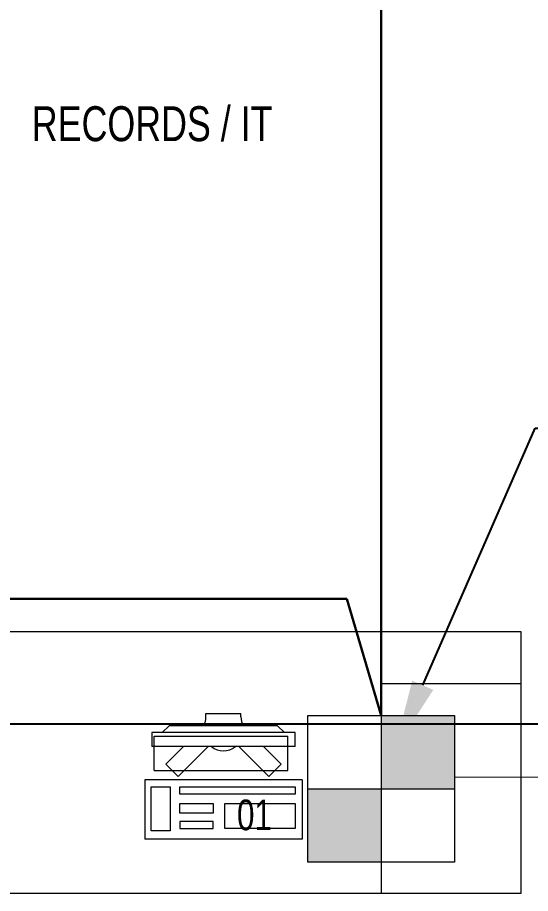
# Model space of a CAD drawing. Header units: metres. Extents: x 75097 to 220695, y -1557923 to -1361206.
# Drawn here: x 144787 to 146255, y -1470123 to -1467613 of the extents above; entities that cross this region are included whole.
import ezdxf
from ezdxf import colors
from ezdxf.entities.mleader import LeaderData, LeaderLine
from ezdxf.math import Vec2, Vec3

# ---------------------------------------------------------------- set-up
doc = ezdxf.new("R2010")
doc.units = ezdxf.units.M
doc.layers.get('0').update_dxf_attribs({"lineweight": 0})
for name, color, linetype, lineweight in [('A-100 - Copy$0$72_EGR_BASE_TEXT', 8, 'Continuous', 0), ('A-100 - Copy$0$Medical Equipment and Furniture', 8, 'Continuous', 0), ('E-LG', 245, 'Continuous', 30)]:
    doc.layers.add(name, color=color, linetype=linetype, lineweight=lineweight)
doc.layers.add('A-100 - Copy$0$axes', color=8, linetype='Continuous')
doc.layers.add('E-POWR', color=7, linetype='Continuous', lineweight=9, true_color=0x4e7e3e)
doc.styles.add('A-100 - Copy$0$X3G_ENTITY_257CFD', font='swisscl.ttf', dxfattribs={"height": 200})
doc.styles.add('A-100 - Copy$0$X3G_ENTITY_2587EA', font='swisscl.ttf', dxfattribs={"height": 200})
doc.styles.get("Standard").update_dxf_attribs({"font": 'GOTHIC.TTF'})

# ---------------------------------------------------------------- blocks, each defined once
blk = doc.blocks.new('FLOOR BOX')
at = {"layer": 'E-POWR'}
h = blk.add_hatch(color=256, dxfattribs=at)
h.dxf.hatch_style = 1
h.paths.add_polyline_path([(0, 300), (0, 0), (300, 0), (300, 300)])
h.paths.add_polyline_path([(0, -300), (0, 0), (-300, 0), (-300, -300)])
blk.add_lwpolyline([(-300, 300), (300, 300), (300, -300), (-300, -300)], close=True, dxfattribs=at)
for points in [[(0, 300), (0, -300)], [(-300, 0), (300, 0)]]:
    blk.add_lwpolyline(points, dxfattribs=at)
blk = doc.blocks.new('A-100 - Copy$0$GF21043-P')
for p, q in [((0.8, 0.75), (-0.8, 0.75)), ((-0.8, 0.75), (-0.8, 0)), ((-0.8, 0.6), (-0.4, 0.6)), ((-0.4, 0.6), (-0.4, 0)), ((-0.8, 0), (0.8, 0))]:
    blk.add_line(p, q)
blk = doc.blocks.new('A-100 - Copy$0$ITCWLS1-P')
for p, q in [((-0.2651, 0.43, 0), (-0.3051, 0.43, 0)), ((-0.3051, 0.43, 0), (-0.3051, 0.02, 0)), ((-0.2651, 0.43, 0), (-0.2651, 0.02, 0)), ((-0.17, 0.45), (-0.17, 0)), ((-0.17, 0.45), (0, 0.45)), ((-0.1496, 0.4305), (-0.1291, 0.4305)), ((-0.1291, 0.4305), (-0.1291, 0.4089)), ((0, 0.45), (0, 0)), ((-0.197, 0.4094), (-0.295, 0.4094)), ((-0.295, 0.0264), (-0.295, 0.4094)), ((-0.197, 0.0264), (-0.197, 0.4094)), ((-0.3251, 0.38, 0), (-0.3051, 0.4, 0)), ((-0.3251, 0.38, 0), (-0.3251, 0.07, 0)), ((-0.3503, 0.275), (-0.3596, 0.275)), ((-0.3596, 0.175), (-0.3596, 0.275)), ((-0.3503, 0.175), (-0.3596, 0.175)), ((-0.3251, 0.07, 0), (-0.3051, 0.05, 0)), ((-0.197, 0.0264), (-0.295, 0.0264)), ((-0.3051, 0.02, 0), (-0.2651, 0.02, 0)), ((-0.17, 0), (0, 0))]:
    blk.add_line(p, q)
at = {"extrusion": (2.48281e-10, 3.18408e-10, -1)}
for p, q in [((-0.2651, 0.3395), (-0.2144, 0.3902)), ((-0.1791, 0.3548), (-0.2144, 0.3902)), ((-0.2651, 0.2688), (-0.1791, 0.3548))]:
    blk.add_line(p, q, dxfattribs=at)
at = {"extrusion": (2.48281e-10, -3.18408e-10, -1)}
for p, q in [((-0.2651, 0.1812), (-0.1791, 0.0952)), ((-0.2651, 0.1105), (-0.2144, 0.0598)), ((-0.1791, 0.0952), (-0.2144, 0.0598))]:
    blk.add_line(p, q, dxfattribs=at)
for points in [[(-0.1291, 0.4089), (-0.1291, 0.1), (-0.1496, 0.1), (-0.1496, 0.4305)], [(-0.1496, 0.1), (-0.1496, 0.1), (-0.1496, 0.1), (-0.1496, 0.1), (-0.1496, 0.1), (-0.1496, 0.1), (-0.1496, 0.1), (-0.1496, 0.1), (-0.1496, 0.1)], [(-0.1496, 0.1), (-0.1496, 0.1), (-0.1496, 0.1), (-0.1496, 0.1), (-0.1496, 0.1), (-0.1496, 0.1), (-0.1496, 0.1), (-0.1496, 0.1), (-0.1496, 0.1), (-0.1496, 0.1), (-0.1496, 0.1), (-0.1496, 0.1), (-0.1496, 0.1), (-0.1496, 0.1), (-0.1496, 0.1), (-0.1496, 0.1), (-0.1496, 0.1), (-0.1496, 0.1)], [(-0.1496, 0.1), (-0.1496, 0.1), (-0.1496, 0.1), (-0.1496, 0.1), (-0.1496, 0.1), (-0.1496, 0.1), (-0.1496, 0.1), (-0.1496, 0.1), (-0.1496, 0.1), (-0.1496, 0.1)], [(-0.1496, 0.1), (-0.1496, 0.1), (-0.1496, 0.1), (-0.1496, 0.1), (-0.1496, 0.1), (-0.1496, 0.1), (-0.1496, 0.1)], [(-0.1496, 0.1), (-0.1496, 0.1), (-0.1496, 0.1), (-0.1496, 0.1), (-0.1496, 0.1), (-0.1496, 0.1), (-0.1496, 0.1), (-0.1496, 0.1), (-0.1496, 0.1), (-0.1496, 0.1)], [(-0.1496, 0.1), (-0.1496, 0.1), (-0.1496, 0.1), (-0.1496, 0.1), (-0.1496, 0.1), (-0.1496, 0.1), (-0.1496, 0.1), (-0.1496, 0.1), (-0.1496, 0.1), (-0.1496, 0.1), (-0.1496, 0.1), (-0.1496, 0.1), (-0.1496, 0.1), (-0.1496, 0.1), (-0.1496, 0.1)], [(-0.1496, 0.1), (-0.1496, 0.1), (-0.1496, 0.1), (-0.1496, 0.1), (-0.1496, 0.1), (-0.1496, 0.1), (-0.1496, 0.1), (-0.1496, 0.1), (-0.1496, 0.1), (-0.1496, 0.1)], [(-0.1496, 0.1), (-0.1496, 0.1), (-0.1496, 0.1), (-0.1496, 0.1), (-0.1496, 0.1), (-0.1496, 0.1), (-0.1496, 0.1), (-0.1496, 0.1), (-0.1496, 0.1), (-0.1496, 0.1)], [(-0.1496, 0.1), (-0.1496, 0.1), (-0.1496, 0.1), (-0.1496, 0.1), (-0.1496, 0.1), (-0.1496, 0.1), (-0.1496, 0.1), (-0.1496, 0.1), (-0.1496, 0.1), (-0.1496, 0.1), (-0.1496, 0.1), (-0.1496, 0.1), (-0.1496, 0.1), (-0.1496, 0.1), (-0.1496, 0.1), (-0.1496, 0.1), (-0.1496, 0.1), (-0.1496, 0.1), (-0.1496, 0.1), (-0.1496, 0.1), (-0.1496, 0.1), (-0.1496, 0.1), (-0.1496, 0.1), (-0.1496, 0.1), (-0.1496, 0.1), (-0.1496, 0.1), (-0.1496, 0.1), (-0.1496, 0.1), (-0.1496, 0.1), (-0.1496, 0.1), (-0.1496, 0.1), (-0.1496, 0.1), (-0.1496, 0.1), (-0.1496, 0.1), (-0.1496, 0.1), (-0.1496, 0.1), (-0.1496, 0.1), (-0.1496, 0.1), (-0.1496, 0.1), (-0.1496, 0.1), (-0.1496, 0.1), (-0.1496, 0.1), (-0.1496, 0.1), (-0.1496, 0.1), (-0.1496, 0.1), (-0.1496, 0.1), (-0.1496, 0.1), (-0.1496, 0.1), (-0.1496, 0.1), (-0.1496, 0.1), (-0.1496, 0.1), (-0.1496, 0.1), (-0.1496, 0.1), (-0.1496, 0.1)], [(-0.1496, 0.1), (-0.1496, 0.1), (-0.1496, 0.1), (-0.1496, 0.1), (-0.1496, 0.1), (-0.1496, 0.1), (-0.1496, 0.1), (-0.1496, 0.1), (-0.1496, 0.1), (-0.1496, 0.1), (-0.1496, 0.1), (-0.1496, 0.1), (-0.1496, 0.1), (-0.1496, 0.1), (-0.1496, 0.1), (-0.1496, 0.1), (-0.1496, 0.1), (-0.1496, 0.1), (-0.1496, 0.1), (-0.1496, 0.1), (-0.1496, 0.1), (-0.1496, 0.1), (-0.1496, 0.1), (-0.1496, 0.1), (-0.1496, 0.1), (-0.1496, 0.1), (-0.1496, 0.1), (-0.1496, 0.1), (-0.1496, 0.1), (-0.1496, 0.1), (-0.1496, 0.1), (-0.1496, 0.1), (-0.1496, 0.1), (-0.1496, 0.1), (-0.1496, 0.1), (-0.1496, 0.1), (-0.1496, 0.1), (-0.1496, 0.1), (-0.1496, 0.1), (-0.1496, 0.1), (-0.1496, 0.1), (-0.1496, 0.1), (-0.1496, 0.1), (-0.1496, 0.1), (-0.1496, 0.1), (-0.1496, 0.1), (-0.1496, 0.1), (-0.1496, 0.1), (-0.1496, 0.1), (-0.1496, 0.1), (-0.1496, 0.1), (-0.1496, 0.1), (-0.1496, 0.1), (-0.1496, 0.1), (-0.1496, 0.1), (-0.1496, 0.1), (-0.1496, 0.1), (-0.1496, 0.1), (-0.1496, 0.1), (-0.1496, 0.1), (-0.1496, 0.1), (-0.1496, 0.1), (-0.1496, 0.1), (-0.1496, 0.1), (-0.1496, 0.1), (-0.1496, 0.1), (-0.1496, 0.1), (-0.1496, 0.1), (-0.1496, 0.1), (-0.1496, 0.1), (-0.1496, 0.1), (-0.1496, 0.1), (-0.1496, 0.1), (-0.1496, 0.1), (-0.1496, 0.1), (-0.1496, 0.1), (-0.1496, 0.1), (-0.1496, 0.1), (-0.1496, 0.1), (-0.1496, 0.1), (-0.1496, 0.1), (-0.1496, 0.1), (-0.1496, 0.1), (-0.1496, 0.1), (-0.1496, 0.1), (-0.1496, 0.1), (-0.1496, 0.1), (-0.1496, 0.1), (-0.1496, 0.1)], [(-0.1496, 0.1), (-0.1496, 0.1), (-0.1496, 0.1), (-0.1496, 0.1), (-0.1496, 0.1), (-0.1496, 0.1), (-0.1496, 0.1), (-0.1496, 0.1), (-0.1496, 0.1), (-0.1496, 0.1), (-0.1496, 0.1), (-0.1496, 0.1)], [(-0.1496, 0.1), (-0.1496, 0.1), (-0.1496, 0.1), (-0.1496, 0.1), (-0.1496, 0.1), (-0.1496, 0.1), (-0.1496, 0.1)], [(-0.1496, 0.1), (-0.1496, 0.1), (-0.1496, 0.1), (-0.1496, 0.1), (-0.1496, 0.1), (-0.1496, 0.1), (-0.1496, 0.1), (-0.1496, 0.1), (-0.1496, 0.1), (-0.1496, 0.1), (-0.1496, 0.1), (-0.1496, 0.1), (-0.1496, 0.1), (-0.1496, 0.1), (-0.1496, 0.1), (-0.1496, 0.1), (-0.1496, 0.1)], [(-0.1496, 0.1), (-0.1496, 0.1), (-0.1496, 0.1), (-0.1496, 0.1), (-0.1496, 0.1), (-0.1496, 0.1), (-0.1496, 0.1), (-0.1496, 0.1), (-0.1496, 0.1), (-0.1496, 0.1), (-0.1496, 0.1), (-0.1496, 0.1), (-0.1496, 0.1), (-0.1496, 0.1), (-0.1496, 0.1), (-0.1496, 0.1), (-0.1496, 0.1), (-0.1496, 0.1), (-0.1496, 0.1), (-0.1496, 0.1), (-0.1496, 0.1), (-0.1496, 0.1), (-0.1496, 0.1), (-0.1496, 0.1), (-0.1496, 0.1), (-0.1496, 0.1), (-0.1496, 0.1), (-0.1496, 0.1), (-0.1496, 0.1), (-0.1496, 0.1), (-0.1496, 0.1), (-0.1496, 0.1), (-0.1496, 0.1), (-0.1496, 0.1), (-0.1496, 0.1), (-0.1496, 0.1), (-0.1496, 0.1), (-0.1496, 0.1), (-0.1496, 0.1), (-0.1496, 0.1), (-0.1496, 0.1), (-0.1496, 0.1), (-0.1496, 0.1), (-0.1496, 0.1), (-0.1496, 0.1), (-0.1496, 0.1), (-0.1496, 0.1), (-0.1496, 0.1), (-0.1496, 0.1), (-0.1496, 0.1), (-0.1496, 0.1), (-0.1496, 0.1), (-0.1496, 0.1), (-0.1496, 0.1), (-0.1496, 0.1), (-0.1496, 0.1), (-0.1496, 0.1), (-0.1496, 0.1), (-0.1496, 0.1), (-0.1496, 0.1), (-0.1496, 0.1), (-0.1496, 0.1), (-0.1496, 0.1), (-0.1496, 0.1), (-0.1496, 0.1), (-0.1496, 0.1), (-0.1496, 0.1), (-0.1496, 0.1), (-0.1496, 0.1), (-0.1496, 0.1), (-0.1496, 0.1), (-0.1496, 0.1), (-0.1496, 0.1), (-0.1496, 0.1), (-0.1496, 0.1), (-0.1496, 0.1), (-0.1496, 0.1), (-0.1496, 0.1), (-0.1496, 0.1), (-0.1496, 0.1), (-0.1496, 0.1), (-0.1496, 0.1), (-0.1496, 0.1), (-0.1496, 0.1), (-0.1496, 0.1), (-0.1496, 0.1), (-0.1496, 0.1), (-0.1496, 0.1), (-0.1496, 0.1), (-0.1496, 0.1), (-0.1496, 0.1), (-0.1496, 0.1), (-0.1496, 0.1), (-0.1496, 0.1), (-0.1496, 0.1), (-0.1496, 0.1), (-0.1496, 0.1), (-0.1496, 0.1), (-0.1496, 0.1), (-0.1496, 0.1), (-0.1496, 0.1), (-0.1496, 0.1), (-0.1496, 0.1), (-0.1496, 0.1), (-0.1496, 0.1), (-0.1496, 0.1), (-0.1496, 0.1), (-0.1496, 0.1), (-0.1496, 0.1), (-0.1496, 0.1), (-0.1496, 0.1)], [(-0.1496, 0.1), (-0.1496, 0.1), (-0.1496, 0.1), (-0.1496, 0.1), (-0.1496, 0.1), (-0.1496, 0.1), (-0.1496, 0.1), (-0.1496, 0.1)]]:
    blk.add_lwpolyline(points)
for points in [[(-0.1019, 0.4305), (-0.0304, 0.4305), (-0.0304, 0.2294), (-0.1019, 0.2294)], [(-0.1019, 0.1954), (-0.0747, 0.1954), (-0.0747, 0.1), (-0.1019, 0.1)], [(-0.0304, 0.1954), (-0.0508, 0.1954), (-0.0508, 0.1), (-0.0304, 0.1)], [(-0.1496, 0.1), (-0.1496, 0.1), (-0.1496, 0.1), (-0.1496, 0.1), (-0.1496, 0.1), (-0.1496, 0.1), (-0.1496, 0.1), (-0.1496, 0.1), (-0.1496, 0.1), (-0.1496, 0.1), (-0.1496, 0.1), (-0.1496, 0.1), (-0.1496, 0.1), (-0.1496, 0.1), (-0.1496, 0.1), (-0.1496, 0.1), (-0.1496, 0.1), (-0.1496, 0.1), (-0.1496, 0.1), (-0.1496, 0.1), (-0.1496, 0.1), (-0.1496, 0.1), (-0.1496, 0.1), (-0.1496, 0.1), (-0.1496, 0.1), (-0.1496, 0.1), (-0.1496, 0.1), (-0.1496, 0.1), (-0.1496, 0.1), (-0.1496, 0.1), (-0.1496, 0.1), (-0.1496, 0.1), (-0.1496, 0.1), (-0.1496, 0.1), (-0.1496, 0.1), (-0.1496, 0.1), (-0.1496, 0.1), (-0.1496, 0.1), (-0.1496, 0.1), (-0.1496, 0.1), (-0.1496, 0.1), (-0.1496, 0.1), (-0.1496, 0.1), (-0.1496, 0.1), (-0.1496, 0.1), (-0.1496, 0.1), (-0.1496, 0.1), (-0.1496, 0.1), (-0.1496, 0.1), (-0.1496, 0.1), (-0.1496, 0.1), (-0.1496, 0.1), (-0.1496, 0.1), (-0.1496, 0.1), (-0.1496, 0.1), (-0.1496, 0.1), (-0.1496, 0.1), (-0.1496, 0.1), (-0.1496, 0.1), (-0.1496, 0.1), (-0.1496, 0.1), (-0.1496, 0.1), (-0.1496, 0.1), (-0.1496, 0.1), (-0.1496, 0.1), (-0.1496, 0.1), (-0.1496, 0.1), (-0.1496, 0.1), (-0.1496, 0.1), (-0.1496, 0.1), (-0.1496, 0.1), (-0.1496, 0.1), (-0.1496, 0.1), (-0.1496, 0.1), (-0.1496, 0.1), (-0.1496, 0.1), (-0.1496, 0.1), (-0.1496, 0.1), (-0.1496, 0.1), (-0.1496, 0.1), (-0.1496, 0.1), (-0.1496, 0.1), (-0.1496, 0.1), (-0.1496, 0.1), (-0.1496, 0.1), (-0.1496, 0.1), (-0.1496, 0.1), (-0.1496, 0.1), (-0.1496, 0.1), (-0.1496, 0.1), (-0.1496, 0.1), (-0.1496, 0.1), (-0.1496, 0.1), (-0.1496, 0.1), (-0.1496, 0.1), (-0.1496, 0.1), (-0.1496, 0.1), (-0.1496, 0.1), (-0.1496, 0.1), (-0.1496, 0.1), (-0.1496, 0.1), (-0.1496, 0.1), (-0.1496, 0.1), (-0.1496, 0.1), (-0.1496, 0.1), (-0.1496, 0.1), (-0.1496, 0.1), (-0.1496, 0.1), (-0.1496, 0.1), (-0.1496, 0.1), (-0.1496, 0.1), (-0.1496, 0.1), (-0.1496, 0.1), (-0.1496, 0.1), (-0.1496, 0.1), (-0.1496, 0.1), (-0.1496, 0.1), (-0.1496, 0.1), (-0.1496, 0.1), (-0.1496, 0.1), (-0.1496, 0.1), (-0.1496, 0.1), (-0.1496, 0.1), (-0.1496, 0.1), (-0.1496, 0.1), (-0.1496, 0.1), (-0.1496, 0.1), (-0.1496, 0.1), (-0.1496, 0.1), (-0.1496, 0.1), (-0.1496, 0.1), (-0.1496, 0.1), (-0.1496, 0.1), (-0.1496, 0.1), (-0.1496, 0.1), (-0.1496, 0.1), (-0.1496, 0.1), (-0.1496, 0.1), (-0.1496, 0.1), (-0.1496, 0.1), (-0.1496, 0.1), (-0.1496, 0.1), (-0.1496, 0.1), (-0.1496, 0.1), (-0.1496, 0.1), (-0.1496, 0.1), (-0.1496, 0.1), (-0.1496, 0.1), (-0.1496, 0.1), (-0.1496, 0.1), (-0.1496, 0.1), (-0.1496, 0.1), (-0.1496, 0.1), (-0.1496, 0.1), (-0.1496, 0.1), (-0.1496, 0.1), (-0.1496, 0.1), (-0.1496, 0.1), (-0.1496, 0.1), (-0.1496, 0.1), (-0.1496, 0.1), (-0.1496, 0.1), (-0.1496, 0.1), (-0.1496, 0.1), (-0.1496, 0.1), (-0.1496, 0.1), (-0.1496, 0.1), (-0.1496, 0.1), (-0.1496, 0.1), (-0.1496, 0.1), (-0.1496, 0.1), (-0.1496, 0.1), (-0.1496, 0.1), (-0.1496, 0.1), (-0.1496, 0.1), (-0.1496, 0.1), (-0.1496, 0.1), (-0.1496, 0.1), (-0.1496, 0.1), (-0.1496, 0.1), (-0.1496, 0.1), (-0.1496, 0.1), (-0.1496, 0.1), (-0.1496, 0.1), (-0.1496, 0.1), (-0.1496, 0.1), (-0.1496, 0.1), (-0.1496, 0.1), (-0.1496, 0.1), (-0.1496, 0.1), (-0.1496, 0.1), (-0.1496, 0.1), (-0.1496, 0.1), (-0.1496, 0.1), (-0.1496, 0.1), (-0.1496, 0.1), (-0.1496, 0.1), (-0.1496, 0.1), (-0.1496, 0.1), (-0.1496, 0.1), (-0.1496, 0.1), (-0.1496, 0.1), (-0.1496, 0.1), (-0.1496, 0.1), (-0.1496, 0.1), (-0.1496, 0.1), (-0.1496, 0.1), (-0.1496, 0.1), (-0.1496, 0.1), (-0.1496, 0.1), (-0.1496, 0.1), (-0.1496, 0.1), (-0.1496, 0.1), (-0.1496, 0.1), (-0.1496, 0.1), (-0.1496, 0.1), (-0.1496, 0.1), (-0.1496, 0.1), (-0.1496, 0.1), (-0.1496, 0.1), (-0.1496, 0.1), (-0.1496, 0.1), (-0.1496, 0.1), (-0.1496, 0.1), (-0.1496, 0.1), (-0.1496, 0.1), (-0.1496, 0.1), (-0.1496, 0.1), (-0.1496, 0.1), (-0.1496, 0.1), (-0.1496, 0.1), (-0.1496, 0.1), (-0.1496, 0.1), (-0.1496, 0.1), (-0.1496, 0.1), (-0.1496, 0.1), (-0.1496, 0.1), (-0.1496, 0.1), (-0.1496, 0.1), (-0.1496, 0.1), (-0.1496, 0.1), (-0.1496, 0.1), (-0.1496, 0.1), (-0.1496, 0.1), (-0.1496, 0.1), (-0.1496, 0.1), (-0.1496, 0.1), (-0.1496, 0.1), (-0.1496, 0.1), (-0.1496, 0.1), (-0.1496, 0.1), (-0.1496, 0.1), (-0.1496, 0.1), (-0.1496, 0.1), (-0.1496, 0.1), (-0.1496, 0.1), (-0.1496, 0.1), (-0.1496, 0.1), (-0.1496, 0.1), (-0.1496, 0.1), (-0.1496, 0.1), (-0.1496, 0.1), (-0.1496, 0.1), (-0.1496, 0.1), (-0.1496, 0.1), (-0.1496, 0.1), (-0.1496, 0.1), (-0.1496, 0.1), (-0.1496, 0.1), (-0.1496, 0.1), (-0.1496, 0.1), (-0.1496, 0.1), (-0.1496, 0.1), (-0.1496, 0.1), (-0.1496, 0.1), (-0.1496, 0.1), (-0.1496, 0.1)], [(-0.1496, 0.1), (-0.1496, 0.1), (-0.1496, 0.1), (-0.1496, 0.1), (-0.1496, 0.1), (-0.1496, 0.1), (-0.1496, 0.1), (-0.1496, 0.1), (-0.1496, 0.1), (-0.1496, 0.1), (-0.1496, 0.1), (-0.1496, 0.1), (-0.1496, 0.1), (-0.1496, 0.1), (-0.1496, 0.1), (-0.1496, 0.1), (-0.1496, 0.1), (-0.1496, 0.1), (-0.1496, 0.1), (-0.1496, 0.1), (-0.1496, 0.1), (-0.1496, 0.1), (-0.1496, 0.1), (-0.1496, 0.1), (-0.1496, 0.1), (-0.1496, 0.1), (-0.1496, 0.1), (-0.1496, 0.1), (-0.1496, 0.1), (-0.1496, 0.1), (-0.1496, 0.1), (-0.1496, 0.1), (-0.1496, 0.1), (-0.1496, 0.1), (-0.1496, 0.1), (-0.1496, 0.1), (-0.1496, 0.1), (-0.1496, 0.1), (-0.1496, 0.1), (-0.1496, 0.1), (-0.1496, 0.1), (-0.1496, 0.1), (-0.1496, 0.1), (-0.1496, 0.1), (-0.1496, 0.1), (-0.1496, 0.1), (-0.1496, 0.1), (-0.1496, 0.1), (-0.1496, 0.1), (-0.1496, 0.1), (-0.1496, 0.1), (-0.1496, 0.1), (-0.1496, 0.1), (-0.1496, 0.1), (-0.1496, 0.1), (-0.1496, 0.1), (-0.1496, 0.1), (-0.1496, 0.1), (-0.1496, 0.1), (-0.1496, 0.1), (-0.1496, 0.1), (-0.1496, 0.1), (-0.1496, 0.1), (-0.1496, 0.1), (-0.1496, 0.1), (-0.1496, 0.1), (-0.1496, 0.1), (-0.1496, 0.1), (-0.1496, 0.1), (-0.1496, 0.1), (-0.1496, 0.1), (-0.1496, 0.1), (-0.1496, 0.1), (-0.1496, 0.1), (-0.1496, 0.1), (-0.1496, 0.1), (-0.1496, 0.1), (-0.1496, 0.1), (-0.1496, 0.1), (-0.1496, 0.1), (-0.1496, 0.1), (-0.1496, 0.1), (-0.1496, 0.1), (-0.1496, 0.1), (-0.1496, 0.1), (-0.1496, 0.1), (-0.1496, 0.1), (-0.1496, 0.1), (-0.1496, 0.1), (-0.1496, 0.1), (-0.1496, 0.1), (-0.1496, 0.1), (-0.1496, 0.1), (-0.1496, 0.1), (-0.1496, 0.1), (-0.1496, 0.1), (-0.1496, 0.1), (-0.1496, 0.1), (-0.1496, 0.1), (-0.1496, 0.1), (-0.1496, 0.1), (-0.1496, 0.1), (-0.1496, 0.1), (-0.1496, 0.1), (-0.1496, 0.1), (-0.1496, 0.1), (-0.1496, 0.1), (-0.1496, 0.1), (-0.1496, 0.1), (-0.1496, 0.1), (-0.1496, 0.1), (-0.1496, 0.1), (-0.1496, 0.1), (-0.1496, 0.1), (-0.1496, 0.1), (-0.1496, 0.1), (-0.1496, 0.1), (-0.1496, 0.1), (-0.1496, 0.1), (-0.1496, 0.1), (-0.1496, 0.1), (-0.1496, 0.1), (-0.1496, 0.1), (-0.1496, 0.1), (-0.1496, 0.1), (-0.1496, 0.1), (-0.1496, 0.1), (-0.1496, 0.1), (-0.1496, 0.1), (-0.1496, 0.1), (-0.1496, 0.1), (-0.1496, 0.1), (-0.1496, 0.1), (-0.1496, 0.1), (-0.1496, 0.1), (-0.1496, 0.1), (-0.1496, 0.1), (-0.1496, 0.1), (-0.1496, 0.1), (-0.1496, 0.1), (-0.1496, 0.1), (-0.1496, 0.1), (-0.1496, 0.1), (-0.1496, 0.1), (-0.1496, 0.1), (-0.1496, 0.1), (-0.1496, 0.1), (-0.1496, 0.1), (-0.1496, 0.1), (-0.1496, 0.1), (-0.1496, 0.1), (-0.1496, 0.1), (-0.1496, 0.1), (-0.1496, 0.1), (-0.1496, 0.1), (-0.1496, 0.1), (-0.1496, 0.1), (-0.1496, 0.1), (-0.1496, 0.1), (-0.1496, 0.1), (-0.1496, 0.1), (-0.1496, 0.1), (-0.1496, 0.1), (-0.1496, 0.1), (-0.1496, 0.1), (-0.1496, 0.1), (-0.1496, 0.1), (-0.1496, 0.1), (-0.1496, 0.1), (-0.1496, 0.1), (-0.1496, 0.1), (-0.1496, 0.1), (-0.1496, 0.1), (-0.1496, 0.1), (-0.1496, 0.1), (-0.1496, 0.1), (-0.1496, 0.1), (-0.1496, 0.1), (-0.1496, 0.1), (-0.1496, 0.1), (-0.1496, 0.1), (-0.1496, 0.1), (-0.1496, 0.1), (-0.1496, 0.1), (-0.1496, 0.1), (-0.1496, 0.1), (-0.1496, 0.1), (-0.1496, 0.1), (-0.1496, 0.1), (-0.1496, 0.1), (-0.1496, 0.1), (-0.1496, 0.1), (-0.1496, 0.1), (-0.1496, 0.1), (-0.1496, 0.1), (-0.1496, 0.1), (-0.1496, 0.1), (-0.1496, 0.1), (-0.1496, 0.1), (-0.1496, 0.1), (-0.1496, 0.1), (-0.1496, 0.1), (-0.1496, 0.1), (-0.1496, 0.1), (-0.1496, 0.1), (-0.1496, 0.1), (-0.1496, 0.1), (-0.1496, 0.1), (-0.1496, 0.1), (-0.1496, 0.1), (-0.1496, 0.1), (-0.1496, 0.1), (-0.1496, 0.1), (-0.1496, 0.1)], [(-0.1496, 0.1), (-0.1496, 0.1), (-0.1496, 0.1), (-0.1496, 0.1), (-0.1496, 0.1), (-0.1496, 0.1), (-0.1496, 0.1), (-0.1496, 0.1), (-0.1496, 0.1), (-0.1496, 0.1), (-0.1496, 0.1), (-0.1496, 0.1), (-0.1496, 0.1), (-0.1496, 0.1), (-0.1496, 0.1), (-0.1496, 0.1), (-0.1496, 0.1), (-0.1496, 0.1), (-0.1496, 0.1), (-0.1496, 0.1), (-0.1496, 0.1), (-0.1496, 0.1), (-0.1496, 0.1), (-0.1496, 0.1), (-0.1496, 0.1), (-0.1496, 0.1), (-0.1496, 0.1), (-0.1496, 0.1), (-0.1496, 0.1), (-0.1496, 0.1), (-0.1496, 0.1), (-0.1496, 0.1), (-0.1496, 0.1), (-0.1496, 0.1), (-0.1496, 0.1), (-0.1496, 0.1), (-0.1496, 0.1), (-0.1496, 0.1), (-0.1496, 0.1), (-0.1496, 0.1), (-0.1496, 0.1), (-0.1496, 0.1), (-0.1496, 0.1), (-0.1496, 0.1), (-0.1496, 0.1), (-0.1496, 0.1), (-0.1496, 0.1), (-0.1496, 0.1), (-0.1496, 0.1), (-0.1496, 0.1), (-0.1496, 0.1), (-0.1496, 0.1), (-0.1496, 0.1), (-0.1496, 0.1), (-0.1496, 0.1), (-0.1496, 0.1), (-0.1496, 0.1), (-0.1496, 0.1), (-0.1496, 0.1), (-0.1496, 0.1), (-0.1496, 0.1), (-0.1496, 0.1), (-0.1496, 0.1), (-0.1496, 0.1), (-0.1496, 0.1), (-0.1496, 0.1), (-0.1496, 0.1), (-0.1496, 0.1), (-0.1496, 0.1), (-0.1496, 0.1), (-0.1496, 0.1), (-0.1496, 0.1), (-0.1496, 0.1), (-0.1496, 0.1), (-0.1496, 0.1), (-0.1496, 0.1), (-0.1496, 0.1), (-0.1496, 0.1), (-0.1496, 0.1), (-0.1496, 0.1), (-0.1496, 0.1), (-0.1496, 0.1), (-0.1496, 0.1), (-0.1496, 0.1), (-0.1496, 0.1), (-0.1496, 0.1), (-0.1496, 0.1), (-0.1496, 0.1), (-0.1496, 0.1), (-0.1496, 0.1), (-0.1496, 0.1), (-0.1496, 0.1), (-0.1496, 0.1), (-0.1496, 0.1), (-0.1496, 0.1), (-0.1496, 0.1), (-0.1496, 0.1), (-0.1496, 0.1), (-0.1496, 0.1), (-0.1496, 0.1), (-0.1496, 0.1), (-0.1496, 0.1), (-0.1496, 0.1), (-0.1496, 0.1), (-0.1496, 0.1), (-0.1496, 0.1), (-0.1496, 0.1), (-0.1496, 0.1), (-0.1496, 0.1), (-0.1496, 0.1), (-0.1496, 0.1), (-0.1496, 0.1), (-0.1496, 0.1), (-0.1496, 0.1), (-0.1496, 0.1), (-0.1496, 0.1), (-0.1496, 0.1), (-0.1496, 0.1), (-0.1496, 0.1), (-0.1496, 0.1), (-0.1496, 0.1), (-0.1496, 0.1), (-0.1496, 0.1), (-0.1496, 0.1), (-0.1496, 0.1), (-0.1496, 0.1), (-0.1496, 0.1), (-0.1496, 0.1), (-0.1496, 0.1), (-0.1496, 0.1), (-0.1496, 0.1), (-0.1496, 0.1), (-0.1496, 0.1), (-0.1496, 0.1), (-0.1496, 0.1), (-0.1496, 0.1), (-0.1496, 0.1), (-0.1496, 0.1), (-0.1496, 0.1), (-0.1496, 0.1), (-0.1496, 0.1), (-0.1496, 0.1), (-0.1496, 0.1), (-0.1496, 0.1), (-0.1496, 0.1), (-0.1496, 0.1), (-0.1496, 0.1), (-0.1496, 0.1), (-0.1496, 0.1), (-0.1496, 0.1), (-0.1496, 0.1), (-0.1496, 0.1), (-0.1496, 0.1), (-0.1496, 0.1), (-0.1496, 0.1), (-0.1496, 0.1), (-0.1496, 0.1), (-0.1496, 0.1), (-0.1496, 0.1), (-0.1496, 0.1), (-0.1496, 0.1), (-0.1496, 0.1), (-0.1496, 0.1), (-0.1496, 0.1), (-0.1496, 0.1), (-0.1496, 0.1), (-0.1496, 0.1), (-0.1496, 0.1), (-0.1496, 0.1), (-0.1496, 0.1), (-0.1496, 0.1), (-0.1496, 0.1), (-0.1496, 0.1), (-0.1496, 0.1), (-0.1496, 0.1), (-0.1496, 0.1), (-0.1496, 0.1), (-0.1496, 0.1), (-0.1496, 0.1), (-0.1496, 0.1), (-0.1496, 0.1), (-0.1496, 0.1), (-0.1496, 0.1), (-0.1496, 0.1), (-0.1496, 0.1), (-0.1496, 0.1), (-0.1496, 0.1), (-0.1496, 0.1), (-0.1496, 0.1), (-0.1496, 0.1), (-0.1496, 0.1), (-0.1496, 0.1), (-0.1496, 0.1), (-0.1496, 0.1), (-0.1496, 0.1), (-0.1496, 0.1), (-0.1496, 0.1), (-0.1496, 0.1), (-0.1496, 0.1), (-0.1496, 0.1), (-0.1496, 0.1), (-0.1496, 0.1), (-0.1496, 0.1), (-0.1496, 0.1), (-0.1496, 0.1), (-0.1496, 0.1), (-0.1496, 0.1), (-0.1496, 0.1), (-0.1496, 0.1), (-0.1496, 0.1), (-0.1496, 0.1), (-0.1496, 0.1), (-0.1496, 0.1), (-0.1496, 0.1), (-0.1496, 0.1), (-0.1496, 0.1), (-0.1496, 0.1), (-0.1496, 0.1), (-0.1496, 0.1)], [(-0.1496, 0.0727), (-0.0236, 0.0727), (-0.0236, 0.0182), (-0.1496, 0.0182)]]:
    blk.add_lwpolyline(points, close=True)
for centre, radius, start, end in [((-0.3503, 0.325), 0.05, 270, 300.3093), ((-0.3089, 0.225), 0.0556, 321.9431, 38.0569), ((-0.3503, 0.125), 0.05, 59.6907, 90)]:
    blk.add_arc(centre, radius, start, end)
blk = doc.blocks.new('A-100 - Copy')
at = {"layer": 'A-100 - Copy$0$axes'}
blk.add_line((215795, -1469637.7, 2.4), (83877.8, -1469637.7, 2.4), dxfattribs=at)
at = {"layer": 'A-100 - Copy$0$Medical Equipment and Furniture', "extrusion": (-8.17187e-07, 1.19914e-18, 1), "xscale": -1000.000000000003, "yscale": 1000.000000000005, "zscale": 1000.000000000003}
blk.add_blockref('A-100 - Copy$0$GF21043-P', (145428.3, -1470122.5, -0.1), dxfattribs=at)
at = {"layer": 'A-100 - Copy$0$Medical Equipment and Furniture', "xscale": 1000, "yscale": 1000, "zscale": 1000, "rotation": 270}
blk.add_blockref('A-100 - Copy$0$ITCWLS1-P', (145151.4, -1469967, 0), dxfattribs=at)
at = {"layer": 'A-100 - Copy$0$72_EGR_BASE_TEXT', "insert": (145172.4, -1467867.6), "char_height": 100, "attachment_point": 2, "style": 'A-100 - Copy$0$X3G_ENTITY_2587EA'}
blk.add_mtext('RECORDS / IT', dxfattribs=at)
at = {"layer": 'A-100 - Copy$0$Medical Equipment and Furniture', "insert": (145465.2, -1469942.4, 0), "char_height": 87.47, "attachment_point": 8, "style": 'A-100 - Copy$0$X3G_ENTITY_257CFD'}
blk.add_mtext('01', dxfattribs=at)

msp = doc.modelspace()

# ---------------------------------------------------------------- linework, layer by layer
at = {"layer": 'E-LG', "color": 1}
msp.add_lwpolyline([(95918.6, -1465252.9), (115237, -1465252.9), (115237, -1465905.8), (115312.2, -1465951), (115227.4, -1465994.9), (115227.4, -1468887.4), (115353.3, -1468943.6), (115222.3, -1468991.3), (115222.3, -1469278.5), (117688, -1469278.5), (117688, -1457043.1), (117707.4, -1457137.3), (119892.6, -1457137.3), (120092.1, -1457027.5), (120092.1, -1469278.5), (145729.7, -1469278.5), (145828.3, -1469612.5), (145828.3, -1469267.5), (145828.3, -1465482), (145334.4, -1465482), (145278.1, -1465376.4)], dxfattribs=at)
at = {"layer": 'E-POWR', "const_width": 3, "elevation": 0}
msp.add_lwpolyline([(148233.6, -1465060.6), (148235.8, -1466732.2), (148233.6, -1467174.4), (148977.3, -1467169.6), (151371.3, -1467169.6), (151371.3, -1469789.5), (146038.3, -1469789.5)], dxfattribs=at)

# ---------------------------------------------------------------- block references
at = {"layer": 'E-POWR', "color": 87, "true_color": 0x4c7b3d, "xscale": 0.7, "yscale": 0.7, "zscale": 0.7}
msp.add_blockref('FLOOR BOX', (145828.3, -1469822.5, 0), dxfattribs=at)

# ---------------------------------------------------------------- leaders
at = {"layer": 'E-POWR'}
ml = msp.add_multileader_mtext('Standard', dxfattribs=at)
ml.set_content('#Y4\\PTO PP-04', color=256)
ml.set_leader_properties()
ml.build(insert=Vec2(0, 0))
ml.multileader.update_dxf_attribs({"text_right_attachment_type": 6, "dogleg_length": 200, "arrow_head_size": 200})
ctx = ml.context
ctx.base_point, ctx.char_height, ctx.arrow_head_size, ctx.landing_gap_size, ctx.plane_origin = Vec3(146469.1, -1468790.1, 0), 150, 200, 0.09, Vec3(147108.3, -1471482.2, 0)
ctx.right_attachment = 6
notes = []
notes.append((ctx, [(0, (1, 1, 0), (146269.1, -1468790.1, 0), (1, 0), 200, [(0, [(145866.9, -1469709.4, 0)], 0, [])])]))
ctx.mtext.insert, ctx.mtext.flow_direction = Vec3(146469.2, -1468713.2, 0), 5
for ctx, leaders in notes:
    for number, flags, end, landing, length, lines in leaders:
        leader = LeaderData()
        leader.index, (leader.has_last_leader_line, leader.has_dogleg_vector, leader.attachment_direction) = number, flags
        leader.last_leader_point, leader.dogleg_vector, leader.dogleg_length = Vec3(end), Vec3(landing), length
        for number, points, colour, breaks in lines:
            line = LeaderLine()
            line.index, line.vertices, line.color, line.breaks = number, Vec3.list(points), colors.encode_raw_color(colour), breaks
            leader.lines.append(line)
        ctx.leaders.append(leader)

# ---------------------------------------------------------------- next in the draw order: block references
msp.add_blockref('A-100 - Copy', (0, 0))

doc.saveas('drawing.dxf')
